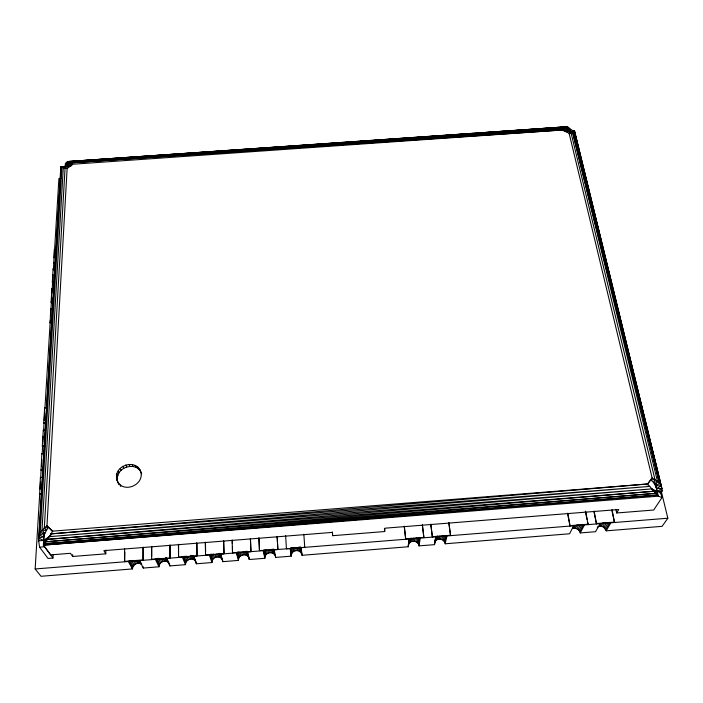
<?xml version="1.0" encoding="UTF-8"?>
<svg xmlns="http://www.w3.org/2000/svg" width="703" height="703" viewBox="0 0 703 703"><rect width="100%" height="100%" fill="white"/><g stroke="black" fill="none" stroke-linecap="round" stroke-linejoin="round"><path stroke-width="1.05" d="M151.672 559.623L151.558 546.407M151.69 556.416L151.751 546.802M300.919 547.242L302.009 555.3L408.294 546.749C407.432 539.983 418.478 539.315 419.014 545.888L434.48 544.649L435.842 536.424M143.192 547.488L143.069 560.309L142.99 547.083M572.699 130.714L567.356 126.733L67.47 161.637L67.093 165.961L70.379 165.732L67.093 165.961L66.433 162.34L65.194 166.866L67.093 165.961L70.968 165.952L71.012 162.859L68.56 161.497L67.47 161.637L65.379 163.606L65.194 166.866L69.571 166.558L62.128 166.998M124.791 552.163L124.607 561.794L124.624 548.551M647.024 485.008L652.12 477.935L569.14 133.412L563.305 129.923L72.391 164.256L67.128 168.562L63.323 167.112L60.81 166.91L38.656 540.827L43.727 540.422L44.034 533.498L43.384 545.141L50.634 554.887L70.458 553.305L72.629 556.486L105.775 553.832L105.881 550.062M72.629 556.486L72.708 554.597M61.108 166.804L65.476 168.333L65.089 167.507L61.108 166.804L38.656 540.827L39.588 547.154L48.041 558.454L52.962 558.059L53.129 554.816M67.128 168.562L46.969 525.818L52.514 531.538M43.727 540.422L38.472 538.12L40.194 532.786L44.315 527.935L65.089 167.674M42.004 530.273L63.323 167.112L65.476 168.333L61.969 166.848L40.194 532.786L44.86 533.19L48.182 527.558L44.315 527.935L46.328 530.282L42.004 530.273L44.86 533.19L43.841 536.776L38.472 538.12M39.684 494.49L40.405 477.46L42.558 477.293M40.405 477.46L40.695 477.917L41.855 453.62L43.981 453.453M44.711 446.458L42.312 446.141L43.278 430.324L45.379 430.166M46.099 423.355L43.999 423.514L43.727 423.03L44.667 407.564L46.846 407.406M50.115 323.037L50.713 308.555L52.883 308.397M53.516 302.536L51.354 302.694L51.099 302.132L51.934 288.502L54.078 288.344M54.702 282.632L52.567 282.782L52.321 282.211L53.129 268.871L55.256 268.722M53.753 263.3L54.307 249.662L56.407 249.512M139.774 560.713L141.742 564.465C138.306 561.425 132.41 564.483 132.428 568.929L41.011 576.284L35.15 568.964L39.755 493.348M40.001 489.314L40.44 482.056M41.415 465.957L41.811 459.481M42.663 445.57L42.145 454.103L41.855 453.62M42.786 443.461L43.235 436.08M44.069 422.494L43.56 430.825L43.278 430.324M44.192 420.429L44.632 413.215M44.957 407.854L50.291 320.234M50.572 315.542L51.679 297.457M51.934 293.265L53.068 274.583M53.349 270.031L53.788 262.755M54.087 257.86L54.483 251.34M54.588 249.565L58.911 178.527L61.082 178.377M247.324 551.952L249.249 559.535L264.846 558.287C264.293 551.662 275.365 550.598 275.646 557.417L291.227 556.161L290.348 548.094M332.326 531.978L332.624 535.695L384.699 531.53L384.954 528.19L618.728 509.517L616.689 512.979L653.693 510.026L661.98 497.583L660.855 492.935L651.857 489.016L658.386 496.177L661.98 497.583M220.197 553.41L222.816 561.662L238.44 560.405C237.939 553.806 249.02 552.681 249.249 559.535M193.43 556.275L196.339 563.788L211.99 562.532C211.541 555.959 222.631 554.755 222.816 561.662M166.093 557.628L169.836 565.924L185.504 564.667C185.109 558.12 196.216 556.846 196.339 563.788M404.304 526.222L405.719 539.245L404.26 526.635M139.379 560.607L143.289 568.059L158.983 566.794C158.816 561.75 166.286 558.894 169.098 563.358M408.32 545.396L408.584 543.445M408.856 541.486L409.251 538.56M408.294 546.749L409.357 538.955M408.707 544.104L409.374 539.21M409.436 542.971L409.972 539.043M410.447 542.057L411 538.129M411.677 541.442L412.099 538.489M413.039 541.152L413.469 538.199M414.445 541.213L414.884 538.261M415.789 541.626L416.396 537.69M417.002 542.356L417.608 538.428M566.715 130.828L567.356 126.733L68.56 161.497L68.991 165.662L69.738 161.918L565.397 127.269L566.372 126.716L566.715 130.828L564.694 131.399L564.377 128.359L565.397 127.269L566.715 130.828L570.221 131.531L569.465 128.385M417.977 543.357L418.751 538.454M418.663 544.561L419.761 537.716M419.014 545.888L420.271 538.076M116.452 476.748C116.382 464.226 136.83 459.182 140.828 471.88C144.3 484.305 125.072 493.313 117.981 482.381L118.895 484.253L116.803 479.692L116.452 476.748L117.717 481.581L116.803 479.692M117.366 478.638C117.287 466.159 137.665 461.133 141.646 473.796M564.694 131.399L565.397 127.269L68.56 161.497M422.406 524.772L423.909 537.786L422.345 525.194M430.851 524.095L432.398 537.11L430.772 524.517M435.834 537.083L434.858 542.004C436.915 537.233 444.683 538.744 445.175 543.788L569.588 533.779L573.648 525.774M434.48 544.649L436.027 536.811M435.57 540.871L436.352 536.925M436.572 539.957L437.363 536.011M437.793 539.342L438.391 536.38M439.147 539.06L439.762 536.09M440.553 539.122L441.176 536.152M441.906 539.535L442.749 535.581M443.127 540.264L443.98 536.31M444.12 541.257L445.192 536.336M444.814 542.461L446.343 535.581M445.175 543.788L446.932 535.941M448.927 522.654L450.561 535.651L448.83 523.076M569.553 133.605L570.098 131.496L574.527 130.986L661.901 488.471L662.05 491.204L660.266 493.893M655.337 484.139L658.386 496.177L43.384 545.141L46.011 541.749L48.12 537.496L50.317 535.704M291.332 554.799C292.202 549.737 300.137 548.999 301.736 553.964M563.323 130.925L564.377 128.359L69.738 161.918L70.968 165.952M661.901 488.471L656.655 488.523L655.521 485.676L657.507 481.45L572.427 131.496L573.595 131.048L574.527 130.986L661.901 488.471L657.138 491.599L655.873 485.325M656.655 488.523L661.057 485.931L659.563 483.576L572.427 131.496L570.898 132.278L654.976 479.56L653.5 482.592L655.521 485.676L661.057 485.931L574.316 130.89L570.476 132.217L570.265 133.122L574.316 130.89M49.526 536.354L48.12 537.496L46.011 541.749L655.627 493.365L654.695 490.58L657.103 495.053L43.384 545.141M567.804 513.164L570.045 526.064L567.602 513.585M573.929 525.835L572.558 528.524C575.766 527.417 579.536 529.623 580.221 532.927L595.555 531.696L600.098 523.656M573.894 528.243L575.274 525.545M575.3 528.305L577.145 524.71M576.68 528.709L578.543 525.123M577.945 529.438L580.283 524.956M579 530.422L581.812 525.053M579.773 531.617L583.543 524.473M580.221 532.927L584.474 524.913M585.757 511.722L588.077 524.623L587.444 521.503M594.123 511.055L596.495 523.946L593.894 511.485M597.286 527.057L599.791 526.16L601.329 523.454M599.791 526.16L601.197 526.222L603.262 522.619M601.197 526.222L602.585 526.635L604.65 523.023M661.101 490.545L667.85 518.225L662.085 526.345L606.171 530.844L603.851 527.355L606.452 522.856M604.914 528.34L608.051 522.953M605.705 529.535L609.905 522.355M606.171 530.844L610.907 522.786M612.049 509.622L614.51 522.505L612.023 511.099M48.12 537.496L43.665 540.291L44.676 543.727L655.627 493.365L653.931 491.256L47.47 539.35L52.76 531.134L647.533 483.989L652.12 477.935L657.507 481.45L659.563 483.576L655.521 485.676L655.011 483.541L655.521 485.676M44.315 527.935L46.969 525.818L52.76 531.134M572.427 131.496L570.265 133.122L573.595 131.048L661.057 485.931M569.14 133.412L570.898 132.278M574.158 131.206L570.476 132.217L570.098 131.496L574.158 131.206L574.931 134.405M61.082 167.068L65.3 166.216M44.86 533.19L38.99 535.422L43.841 536.776M657.507 481.45L653.5 482.592L650.943 479.841L654.976 479.56M50.941 535.22L50.844 533.885L647.533 483.989L653.931 491.256L46.011 541.749L45.871 539.131L44.676 543.727L657.103 495.053L657.261 491.52L655.073 491.687L662.05 491.204L661.268 488.014M47.47 539.35L652.006 488.875L49.078 536.679L649.862 486.388L50.844 533.885M39.588 547.154L44.64 546.749L52.962 558.059M124.387 561.398L142.858 559.922M151.479 559.228L170.108 558.147L170.064 545.343M178.448 544.254L178.536 557.057L197.104 555.976L196.902 543.199M205.294 542.11L205.548 554.895L224.072 553.815L223.703 541.055M232.113 539.974L232.526 552.725L250.997 551.653L250.47 538.92M258.889 537.83L259.469 550.572L277.887 549.5L277.202 536.784M405.772 538.841L423.979 537.373M432.468 536.697L450.658 535.238M570.247 525.651L588.306 524.201M596.724 523.524L614.756 522.074M35.15 568.964L667.85 518.225M39.394 494.051L41.556 493.875M43.665 540.291L45.844 540.115M43.727 423.03L45.818 422.863M42.312 446.141L44.43 445.983M40.871 469.815L43.015 469.648M41.161 470.272L43.296 470.105M47.119 407.907L44.939 408.065L44.667 407.564M52.321 282.211L54.456 282.052M51.099 302.132L53.261 301.974M49.86 322.484L52.048 322.326M53.507 262.72L55.625 262.562M129.87 157.832L132.059 157.674M139.712 157.129L141.901 156.971M149.554 156.426L151.743 156.277M159.405 155.732L161.585 155.574M169.247 155.029L171.435 154.871M179.089 154.335L181.277 154.177M188.931 153.632L192.209 153.395M198.773 152.929L202.06 152.7M208.615 152.235L211.902 151.997M218.457 151.532L221.744 151.294M228.308 150.829L232.675 150.521M239.24 150.055L242.526 149.818M249.082 149.352L252.368 149.124M258.932 148.658L262.21 148.421M268.774 147.955L272.052 147.727M278.616 147.252L281.894 147.024M288.458 146.558L292.835 146.242M298.3 145.855L302.677 145.547M308.142 145.161L312.519 144.844M317.984 144.458L323.459 144.071M327.835 143.755L333.301 143.368M337.677 143.061L343.143 142.674M347.519 142.358L352.985 141.971M357.361 141.663L362.827 141.268M367.203 140.96L372.678 140.574M377.045 140.257L383.61 139.792M386.896 139.563L393.452 139.097M396.738 138.86L403.302 138.394M406.58 138.157L413.144 137.691M416.422 137.463L424.076 136.918M426.264 136.76L433.918 136.215M436.106 136.066L443.769 135.521M445.957 135.363L453.611 134.818M455.799 134.66L463.453 134.115M466.73 133.886L473.295 133.421M476.572 133.183L484.235 132.639M486.423 132.489L494.077 131.944M496.265 131.786L503.919 131.241M506.107 131.083L513.761 130.538M515.949 130.389L523.603 129.844M525.791 129.686L533.454 129.141M535.633 128.992L567.356 126.733L568.446 130.925L565.159 131.162L568.446 130.925L568.375 127.305L570.221 131.531L565.845 131.839M60.81 166.91L65.247 166.778L65.089 167.507L61.873 167.059M602.585 526.635L603.851 527.355M72.391 164.256L71.012 162.859L564.377 128.359L563.305 129.923L71.012 162.859L71.847 165.477M651.857 489.016L653.931 491.256M105.775 553.832L103.868 550.642L332.484 532.382L332.624 535.695M128.298 561.495L132.428 568.929M129.027 561.029L132.63 567.549M130.117 560.634L133.192 566.24M131.514 560.396L134.071 565.08M133.175 560.405L135.204 564.158M135.002 560.704L136.514 563.525M136.417 560.414L137.92 563.235M137.832 560.484L139.326 563.305M139.141 560.906L140.626 563.718M155.363 559.324L158.983 566.794M156.004 558.867L159.168 565.423M119.905 484.622L120.811 486.494M157.015 558.472L159.713 564.105M116.944 473.743L117.858 475.65M158.333 558.244L160.574 562.954M159.915 558.261L161.699 562.031M118.245 470.887L119.15 472.803M161.681 558.569L163.008 561.398M120.257 468.374L121.153 470.289M163.096 558.279L164.405 561.108M164.502 558.34L165.811 561.179M50.713 308.555L50.968 309.118M122.849 466.37L123.728 468.295M165.39 557.822L167.112 561.592M166.532 557.707L169.221 563.639M125.837 464.999L126.716 466.933M129.036 464.367L129.897 466.3M51.934 288.502L52.189 289.074M132.217 464.507L133.06 466.432M135.169 465.404L136.004 467.337M53.129 268.871L53.384 269.451M137.691 467.02L138.517 468.945M139.625 469.226L140.442 471.142M178.536 557.057L178.615 544.658M182.385 557.154L185.504 564.667M54.307 249.662L54.553 250.25M182.947 556.706L185.671 563.288M183.87 556.319L186.198 561.978M185.117 556.099L187.051 560.827M186.629 556.117L188.158 559.904M188.316 556.433L189.459 559.28M189.731 556.143L190.856 558.99M190.768 555.256L192.253 559.052M192.086 555.678L193.571 559.474M192.859 555.475L194.705 560.212M193.949 556.794L195.768 561.504M193.378 555.555L195.575 561.231M67.47 161.637L68.991 165.662M209.371 554.992L211.99 562.532M209.854 554.544L212.139 561.161M210.698 554.166L212.649 559.852M211.867 553.955L213.484 558.7M213.299 553.973L214.582 557.787M214.925 554.298L215.874 557.154M216.322 554.008L217.271 556.864M217.737 554.069L218.668 556.934M218.756 553.542L219.986 557.347M219.6 553.331L221.129 558.085M220.47 553.692L222.587 560.326M232.526 552.725L232.438 546.749M236.718 552.391L238.572 559.034M236.313 552.83L238.44 560.405M237.491 552.022L239.064 557.734M238.581 551.811L239.89 556.583M239.943 551.837L240.971 555.66M241.489 552.171L242.254 555.036M242.886 551.873L243.642 554.746M244.301 551.943L245.048 554.816M245.382 551.407L246.366 555.229M246.296 551.196L247.518 555.968M247.324 551.539L249.011 558.2M246.973 551.257L248.414 556.978M575.458 136.531L577.796 146.119M578.314 148.245L579.878 154.642M580.397 156.769L581.952 163.158M583.253 168.483L584.817 174.88M585.335 177.007L586.9 183.395M587.418 185.53L588.973 191.919M590.274 197.244L593.921 212.157M595.221 217.482L595.995 220.672M597.295 225.997L598.077 229.196M598.596 231.322L601.715 244.108M602.243 246.235L603.016 249.433M604.316 254.758L605.098 257.948M606.399 263.282L608.736 272.861M609.255 274.996L610.819 281.385M611.338 283.511L612.12 286.71M614.202 295.234L615.758 301.622M616.276 303.749L617.84 310.146M618.359 312.273L619.141 315.471M621.742 326.122L622.779 330.375M623.297 332.51L624.862 338.899M625.38 341.025L626.944 347.423M630.319 361.263L631.883 367.66M632.401 369.787L633.965 376.175M635.266 381.501L636.039 384.699M637.34 390.024L638.904 396.413M640.205 401.738L640.987 404.937M642.287 410.262L643.06 413.452M644.361 418.777L645.925 425.174M647.226 430.5L648.008 433.689M649.308 439.015L650.082 442.213M651.382 447.539L652.164 450.728M652.683 452.864L653.728 457.126M654.247 459.252L655.029 462.451M656.33 467.776L657.103 470.966M573.595 131.048L659.563 483.576M259.469 550.572L258.976 538.243M615.89 509.332L616.689 512.979M263.23 550.677L264.846 558.287M263.555 550.238L264.969 556.917M264.24 549.878L265.444 555.616M265.251 549.676L266.252 554.465M266.542 549.711L267.325 553.551M585.318 511.116L587.023 519.429M268.019 550.036L268.599 552.927M269.416 549.746L269.987 552.637M270.822 549.816L271.384 552.699M271.973 549.271L272.711 553.112M272.966 549.052L273.871 553.85M273.704 549.122L274.785 554.86M274.144 549.395L275.646 557.417M290.102 548.516L291.227 556.161M290.954 547.734L291.789 553.498M291.894 547.54L292.58 552.347M293.107 547.575L293.643 551.433M169.643 564.579L169.836 565.924M294.513 547.918L294.909 550.809M295.901 547.628L296.288 550.519M297.316 547.69L297.694 550.59M298.529 547.145L299.021 551.003M143.122 566.706L143.289 568.059M299.592 546.916L300.19 551.741M301.077 547.637L302.009 555.3M300.409 546.978L301.112 552.751M384.4 528.753L384.699 531.53M303.845 534.245L304.742 547.347L286.437 548.815L285.629 535.695M277.123 536.371L277.817 549.096M250.373 538.516L250.901 551.257M232.227 540.379L232.333 543.568M223.58 540.651L223.949 553.419M205.434 542.514L205.627 552.092M196.752 542.795L196.954 555.581M169.889 544.939L169.933 557.751"/></g></svg>
